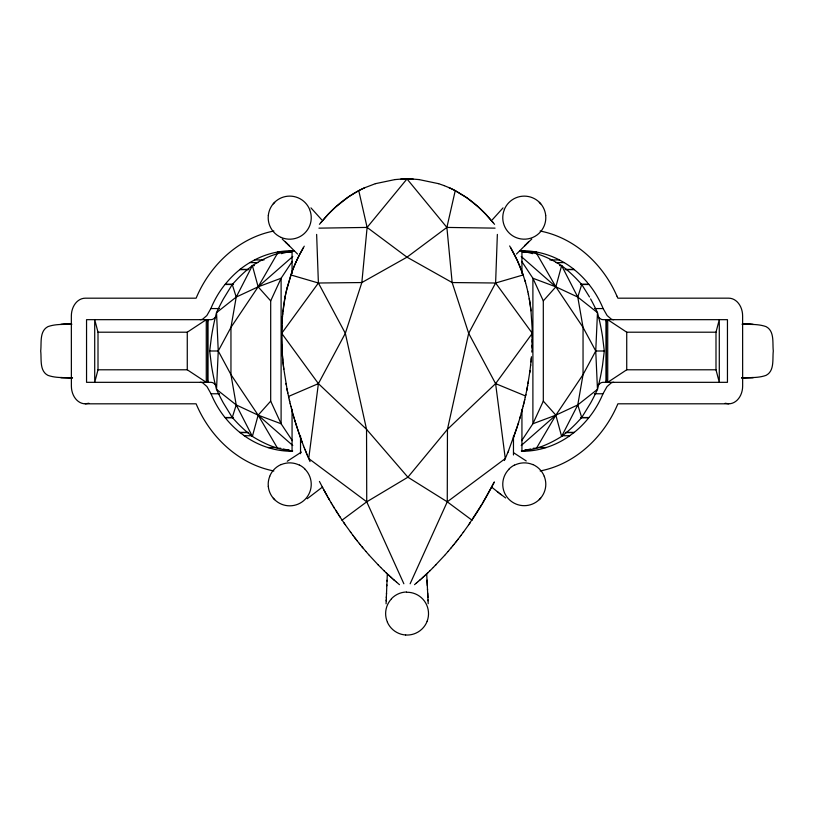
<?xml version="1.0" encoding="UTF-8"?>
<svg xmlns="http://www.w3.org/2000/svg" width="814" height="814" viewBox="0 0 814 814"><rect width="100%" height="100%" fill="white"/><g stroke="black" fill="none" stroke-linecap="round" stroke-linejoin="round"><path stroke-width="1.22" d="M292.318 440.669L281.105 423.758L270.686 401.129L270.696 300.875L281.105 278.246L292.318 261.325M281.705 332.997L281.776 342.674M531.969 349.094L532.244 330.118M410.134 583.76L447.262 501.821L447.456 429.324L468.671 333.323L495.604 283.007L497.364 234.412M281.685 335.287L281.715 331.715M532.315 337.261L532.315 336.274M281.705 332.356L281.776 329.151M532.295 339.235L532.234 342.185M281.736 331.074L281.756 330.118M281.756 329.792L281.797 328.51M281.786 328.836L281.837 327.228M281.817 327.869L281.909 325.305M281.848 326.902L282.041 322.67M532.142 345.146L532.061 347.12M386.487 594.047L386.853 584.9M386.335 597.679L386.518 593.162M386.823 585.734L387.047 580.28M386.192 600.936L386.375 596.774M387.016 581.094L387.332 573.504M386.07 603.825L386.233 600.01M292.602 251.038A111.66 72.212 -47.6 0 0 277.248 253.724A101.536 51.374 -51.4 0 0 252.381 265.567L247.639 269.393A90.456 36.854 -58.2 0 0 237.668 278.683L232.265 284.483L223.412 298.921A79.009 27.177 -69 0 0 216.524 312.627L218.254 350.997L216.524 389.367A78.999 27.177 69 0 0 223.372 403.001L232.265 417.511L237.668 423.311A90.456 36.854 58.2 0 0 247.639 432.6L252.381 436.396A102.218 52.137 50.6 0 0 277.543 448.219A109.921 69.027 47.3 0 0 292.694 450.966M521.306 450.966A109.921 69.027 -47.3 0 0 536.436 448.27A102.218 52.137 -50.6 0 0 561.619 436.436L566.361 432.6A90.456 36.854 -58.2 0 0 576.332 423.311L581.735 417.511L590.628 403.001A78.999 27.177 -69 0 0 597.476 389.367L595.746 350.997L597.476 312.637A79.009 27.177 69 0 0 590.588 298.921M281.97 324.013L282.132 321.133M531.898 350.325L531.796 352.055M282.061 322.273L282.234 319.607M282.153 320.747L282.285 318.844M282.255 319.22L282.397 317.307M282.316 318.457L282.662 314.245M531.461 356.736L531.003 361.915M282.427 316.921L282.489 316.147M531.359 357.977L531.186 359.941M282.59 315.008L282.733 313.482M375.396 183.679L364.733 187.739A82.936 64.876 -13.6 0 0 358.76 190.649L367.114 227.421L361.843 282.55L345.329 333.323L318.396 383.628L308.72 458.557L310.032 461.579M282.702 313.858L285.124 296.713M531.094 360.928L529.914 371.245M268.315 215.608L268.203 217.592A21.429 21.429 0 0 0 269.78 225.763A21.53 21.53 0 0 0 281.288 237.474M282.896 311.945L283.018 310.806A138.4 103.47 -81.1 0 1 284.768 298.616M530.586 365.842L530.687 364.865M209.697 350.997L211.447 336.833A75.865 23.484 -82.5 0 1 216.534 312.647L236.223 297.069L258.14 286.833L281.105 278.246L281.105 423.758L258.14 415.16L236.223 404.924L216.524 389.367A75.865 23.484 82.5 0 1 211.437 365.16L209.697 350.997L218.254 350.997L230.952 327.391L258.14 286.833L277.248 253.734M521.682 261.325L532.895 278.246L555.86 286.833L577.777 297.069L597.476 312.637A75.865 23.484 82.5 0 1 602.564 336.833L604.303 350.997L602.553 365.16A75.865 23.484 -82.5 0 1 597.466 389.357L577.777 404.924L555.86 415.16L532.895 423.758L521.682 440.669M527.594 385.867L529.985 370.746M529.721 372.71L529.853 371.733M207.458 322.069L207.855 319.668L207.855 382.326L207.458 379.924M606.542 379.924L606.145 382.326L606.145 319.668L606.542 322.069M528.449 381.003L528.032 383.435M254.467 265.598L252.381 265.598L236.223 297.069L230.952 327.391L230.952 374.603L236.223 404.924L252.381 436.396L258.14 415.16L270.686 401.129M543.314 401.129L532.895 423.758L532.895 278.246L543.304 300.875L543.314 401.129L555.86 415.16L561.619 436.396L577.777 404.924L583.048 374.603L583.048 327.391L577.777 297.069L561.619 265.598A101.536 51.374 51.4 0 0 536.762 253.765A111.66 72.212 47.6 0 0 521.398 251.038M284.839 298.229L285.724 293.701M527.411 386.833L527.686 385.378M527.228 387.8L527.503 386.345M526.861 389.733L527.33 387.311M285.195 296.347L286.559 289.947M527.136 388.278L526.668 390.689M526.76 390.211L525.661 395.502M285.887 292.948L290.985 274.613M525.864 394.546L525.264 397.313M525.559 395.98L495.604 383.628L468.671 333.323L452.157 282.55L446.886 227.421L455.24 190.649A82.936 64.876 13.6 0 0 449.267 187.739L444.179 185.633M525.356 396.866L524.236 401.74M524.552 400.407L524.755 399.521M524.45 400.854L523.809 403.5M286.64 289.591L286.996 288.105M523.921 403.062L523.382 405.26M523.595 404.385L523.158 406.145M287.098 287.718L292.246 271.113M523.27 405.708L522.476 408.791M98.006 369.79L94.709 382.326L94.709 319.668L98.006 332.204L98.006 369.79L187.271 369.79L206.278 382.326L206.278 319.668L187.271 332.204L98.006 332.204M522.588 408.353L521.774 411.426M715.994 332.204L719.291 319.668L719.291 382.326L715.994 369.79L715.994 332.204L626.729 332.204L607.722 319.668L607.722 382.326L626.729 369.79L715.994 369.79M522.008 410.541L521.286 413.176M543.304 300.875L555.86 286.833L561.619 265.598L559.533 265.598M521.53 412.301L519.79 418.416M520.299 416.676L520.044 417.551M519.922 417.989L518.477 422.771M518.61 422.344L517.796 424.939M232.265 417.511L236.223 404.924M518.213 423.636L517.246 426.668M577.777 297.069L581.735 284.483L576.332 278.693A90.456 36.854 58.2 0 0 566.361 269.393L561.619 265.598M513.441 437.84L517.521 425.803M516.961 427.533L508.435 450.956M291.107 274.257L292.775 269.709M292.389 270.747L293.325 268.325M292.918 269.353L294.749 264.865M293.467 267.959L295.268 263.665M508.608 450.539L507.722 452.726M507.905 452.279L505.28 458.557L447.262 501.821L407.895 477.208L366.544 429.324L318.396 383.628L281.695 333.323L318.396 283.007L316.636 234.412M294.902 264.509L295.574 262.973M295.421 263.319L295.879 262.291M295.655 262.79L296.184 261.609M296.031 261.945L296.337 261.263M296.418 261.08L296.815 260.246M296.652 260.582L296.968 259.9M296.896 260.063L297.609 258.547M580.708 417.511L589 417.511A95.614 74.807 90 0 0 602.981 393.773L607.02 386.589L611.273 382.865A9.778 7.652 -90 0 1 613.776 382.326M297.293 259.228L298.86 256.023M233.292 284.493L225 284.493A95.228 74.501 -90 0 0 210.857 308.567L206.868 315.547L202.686 319.149A9.778 7.652 -90 0 1 200.224 319.668M297.7 258.364L300.58 252.696M299.033 255.677L304.253 246.174M494.078 482.417L482.407 503.51M536.752 253.734L555.86 286.833L583.048 327.391L595.746 350.997L583.048 374.603L555.86 415.16L536.446 448.26L533.241 448.26M300.763 252.36L303.307 247.792M481.837 504.446L468.488 525.091M469.342 523.86L470.197 522.619M468.477 525.101L463.207 532.448M345.523 525.101L342.104 520.115L366.738 501.821L407.895 477.208L447.456 429.324L495.604 383.628L532.305 333.323L495.604 283.007L452.157 282.55L407 257.173L367.114 227.421L318.946 228.144M463.634 531.868L461.406 534.869M461.385 534.9L460.5 536.08M460.47 536.111L459.584 537.281M459.554 537.311L458.19 539.082M458.17 539.112L456.796 540.862M456.776 540.893L455.382 542.643M455.84 542.083L453.968 544.413M319.434 224.318L327.849 214.57L336.172 206.461A91.728 70.004 -41.6 0 1 347.771 197.344L354.202 193.213M453.947 544.434L451.567 547.334M452.991 545.604L453.469 545.024M367.114 227.421L407 178.938A92.308 72.202 13.6 0 1 413.186 179.1L419.017 179.579M320.848 222.588L328.581 213.868M451.078 547.914L451.546 547.354M451.068 547.934L448.148 551.383M273.321 203.836L274.674 202.381M540.679 498.219L539.326 499.674M448.138 551.393L444.668 555.362M492.368 219.709L503.042 207.885M444.658 555.372L433.313 567.439M328.744 213.706L330.779 211.62M435.409 565.313L435.928 564.774M516.463 254.06L528.591 241.951L524.562 245.869L525.915 244.546M233.526 284.269L225.224 284.269L226.618 282.56A112.627 88.105 -90 0 1 239.764 269.638L239.998 269.393A124.023 97.029 -90 0 1 249.806 262.596L254.589 259.931A124.023 97.029 -90 0 1 277.401 252.075A129.314 101.17 90 0 1 292.063 250.743L294.373 250.743M521.937 409.371L521.937 451.251A125.885 98.484 -90 0 0 546.163 447.537A122.863 96.123 -90 0 0 567.948 437.026L574.236 432.366A112.627 88.105 -90 0 0 587.393 419.444L588.776 417.724L580.474 417.724M433.292 567.46L430.107 570.604M330.942 211.467L333.028 209.432M597.944 385.012L600.874 382.865A9.778 7.652 -90 0 1 603.378 382.326L727.451 382.326L727.451 319.668L603.378 319.668A9.778 7.652 90 0 1 600.925 319.149L598.036 317.073M429.568 571.133L430.077 570.634M429.538 571.153L424.104 576.271M215.964 317.073L213.075 319.149A9.778 7.652 -90 0 1 210.623 319.668L86.549 319.668L86.549 382.326L210.623 382.326A9.778 7.652 90 0 1 213.126 382.865L216.056 385.012M333.191 209.279L335.164 207.438M427.37 573.239L427.91 572.72M527.207 243.305L531.776 239.062M426.271 574.267L426.821 573.748M424.623 575.793L425.173 575.284M421.337 578.785L424.074 576.302M422.965 577.319L423.524 576.811M335.327 207.285L348.992 196.51M421.856 578.316L420.217 579.782M419.648 580.27L420.177 579.812M270.696 300.875L258.14 286.833L292.775 256.481M521.225 445.512L555.86 415.16M419.617 580.301L418.528 581.257M418.488 581.288L417.399 582.234M417.358 582.254L416.259 583.2M416.229 583.221L414.519 584.666M321.459 487.83L307.183 498.758M495.054 228.144L446.886 227.421L407 257.173L361.843 282.55L318.396 283.007L290.863 274.959M349.175 196.388L358.76 190.649A84.137 67.023 -13.6 0 1 364.733 187.739M301.343 452.106L287.25 461.263M354.578 192.989L358.76 190.649M514.499 465.201L516.31 464.387A21.622 21.622 0 0 1 532.732 464.58M318.396 383.628L288.543 396.428M375.386 183.679L394.983 179.579M495.604 283.007L523.137 274.959L525.63 282.916M540.16 470.96C575.651 464.112 604.253 436.548 617.877 403.805L728.703 403.805A17.806 13.93 -90 0 0 742.653 386.029L742.622 315.964A17.806 13.93 -90 0 0 728.703 298.168L617.877 298.189L616.92 296.113M273.88 231.023C238.421 237.861 209.717 265.435 196.123 298.189L85.297 298.189A17.806 13.93 90 0 0 71.347 315.964L71.378 386.029A17.806 13.93 90 0 0 85.297 403.825L196.123 403.805C209.747 436.548 238.349 464.112 273.84 470.96M288.614 251.933L292.664 251.475M85.297 403.805L88.868 403.266M394.983 179.579L400.814 179.111A93.651 74.603 -13.6 0 1 407 178.938A93.651 74.603 13.6 0 1 413.197 179.1M71.988 377.818C63.93 377.452 55.637 378.144 47.904 375.346C39.245 370.838 41.677 358.954 40.7 350.997C41.667 343.009 39.235 331.196 47.904 326.648C55.576 323.87 63.807 324.542 71.815 324.176L60.745 324.43L71.601 324.216M742.012 377.818C750.07 377.452 758.363 378.144 766.096 375.346C774.755 370.838 772.323 358.954 773.3 350.997C772.333 343.009 774.765 331.196 766.096 326.648C758.536 323.911 750.427 324.511 742.541 324.226M62.698 324.43L71.459 324.226M519.627 250.743L521.937 250.743A129.314 101.17 -90 0 1 536.599 252.075A124.023 97.029 90 0 1 559.411 259.931L564.194 262.596A124.023 97.029 90 0 1 574.002 269.393L574.236 269.627A112.627 88.105 90 0 1 587.393 282.55L587.555 282.773M290.405 251.648L290.995 251.648A124.023 97.029 90 0 0 289.235 251.923M525.386 251.933L523.005 251.648A124.023 97.029 -90 0 1 524.765 251.923M277.401 252.075L286.172 252.075M527.828 252.075L536.599 252.075M254.589 259.931L264.051 259.931M549.949 259.931L559.411 259.931M249.806 262.596L257.896 262.596M556.104 262.596L564.194 262.596M239.998 269.393L248.565 269.393M565.435 269.393L574.002 269.393M239.764 269.627L248.769 269.627M565.231 269.627L574.236 269.627M580.474 284.269L588.776 284.269L588.257 283.618M580.708 284.493L589 284.493A95.228 74.501 90 0 1 603.143 308.567L607.132 315.547L611.314 319.149A9.778 7.652 90 0 0 613.776 319.668M210.857 308.567L219.393 308.567M594.607 308.567L603.143 308.567M595.746 350.997L604.303 350.997M200.224 382.326A9.778 7.652 90 0 1 202.727 382.865L206.98 386.589L211.019 393.773L219.556 393.773M594.444 393.773L602.981 393.773M233.292 417.511L225 417.511A95.614 74.807 -90 0 1 211.019 393.773M233.526 417.724L225.224 417.724L226.618 419.434A112.627 88.105 90 0 0 239.764 432.356L246.062 437.006A122.863 96.123 90 0 0 267.837 447.517A125.885 98.484 90 0 0 292.063 451.251L292.063 409.371M239.764 432.366L248.301 432.366M565.699 432.366L574.236 432.366M239.998 432.6L248.565 432.6M565.435 432.6L574.002 432.6M244.21 435.734L252.513 435.734M561.487 435.734L569.79 435.734M267.837 447.537L277.065 447.537M536.935 447.537L546.163 447.537M280.759 448.26L277.554 448.26L258.14 415.16L230.952 374.603L218.254 350.997M742.399 324.216L753.255 324.43L742.093 324.176L751.322 324.43M405.667 634.991L407.651 635.032A21.388 21.388 0 0 0 415.852 633.17A21.53 21.53 0 0 0 427.167 621.245M521.336 251.475L523.595 251.648M419.017 179.579L438.614 183.679M725.132 403.266L728.703 403.805M540.12 231.023C574.694 237.719 603.103 264.153 616.859 295.97M438.604 183.679L444.19 185.633M448.901 187.576L449.257 187.739A84.137 67.023 13.6 0 1 455.24 190.649L464.825 196.388M299.501 465.201L297.69 464.387A21.622 21.622 0 0 0 281.268 464.58M455.24 190.649L467.195 198.026L478.673 207.285M526.241 460.958L513.624 452.747M465.008 196.51L466.29 197.395A91.728 70.004 41.6 0 1 477.828 206.461L486.151 214.57L494.566 224.318M505.636 497.964L499.827 493.599M447.262 501.821L471.896 520.115M403.866 583.76L366.738 501.821L308.72 458.557L307.773 456.318M491.727 487.189L498.799 492.796M497.344 491.676L501.312 494.749M399.481 584.666L396.601 582.234M396.642 582.254L395.472 581.257M395.512 581.288L394.352 580.27M521.225 256.481L555.86 286.833M258.14 415.16L292.775 445.512M393.783 579.782L394.383 580.301M393.823 579.812L389.896 576.271M392.144 578.316L392.704 578.815M390.445 576.78L390.995 577.279M282.224 239.062L289.438 245.869L285.409 241.951L286.793 243.305M478.836 207.438L480.809 209.279M384.432 571.133L389.926 576.302M389.336 575.763L388.237 574.745M386.06 572.69L386.599 573.209M480.972 209.432L483.058 211.467M383.893 570.604L384.462 571.153M383.923 570.634L380.687 567.439M539.326 202.381L540.679 203.836M274.674 499.674L273.321 498.219M288.085 244.546L297.537 254.06M483.221 211.62L485.256 213.706M380.708 567.46L378.052 564.753M378.072 564.774L369.332 555.362M485.419 213.868L493.152 222.588M310.958 207.885L321.632 219.709M369.342 555.372L365.852 551.383M365.862 551.393L362.922 547.914M362.932 547.934L360.51 544.993M361.965 546.774L362.454 547.354M446.886 227.421L407 178.938A92.308 72.202 -13.6 0 0 400.814 179.1M360.032 544.413L360.531 545.024M360.053 544.434L358.618 542.643M358.638 542.673L357.204 540.862M357.224 540.893L355.81 539.082M354.416 537.281L355.83 539.112M354.884 537.881L355.342 538.481M354.446 537.311L353.5 536.08M353.53 536.111L352.594 534.869M352.615 534.9L345.512 525.091M350.366 531.868L350.814 532.478M343.803 522.619L344.658 523.86M341.799 519.658L342.104 520.115L339.397 516.025M339.998 516.941L338.807 515.12M339.102 515.567L337.189 512.596M337.922 513.736L336.894 512.128M336.599 511.67L337.037 512.352M336.162 510.968L336.742 511.894M336.314 511.212L335.582 510.042M581.735 284.483L589.509 296.988M335.592 510.052L334.289 507.967M334.005 507.498L334.432 508.19M333.72 507.03L334.147 507.722M333.292 506.318L333.862 507.254M332.305 504.69L333.435 506.562M332.438 504.914L331.461 503.286M331.186 502.818L331.593 503.51M331.318 503.042L329.243 499.511M328.968 499.033L329.375 499.735M510.693 247.792L517.582 261.08L523.137 274.959A107.743 75.397 61.4 0 0 517.531 260.968A114.53 80.138 61.4 0 0 509.635 245.95M328.561 498.31L329.1 499.267M328.693 498.555L326.404 494.505M328.011 497.364L328.429 498.087M327.472 496.418L325.865 493.549M324.277 490.659L326.129 494.027M325.071 492.104L325.6 493.06M324.806 491.625L323.758 489.692M324.023 490.181L322.202 486.792M318.396 283.007L345.329 333.323L366.544 429.324L366.738 501.821M322.72 487.759L319.424 481.43M307.957 456.766L307.02 454.527M307.204 454.975L304.222 447.598M306.278 452.726L306.654 453.632M305.565 450.956L305.911 451.831M304.894 449.277L305.219 450.122M304.385 448.015L303.408 445.492M303.571 445.909L301.963 441.676M302.279 442.521L301.333 439.977M301.648 440.822L300.712 438.268M301.027 439.122L295.523 422.771M300.559 437.84L298.758 432.702M298.178 430.982L298.463 431.847M297.598 429.263L297.883 430.128M297.314 428.398L295.93 424.074M577.777 404.924L581.735 417.511M232.265 284.483L236.223 297.069M295.787 423.636L294.994 421.031M295.258 421.906L294.21 418.416M524.765 280.006L525.203 281.471M294.597 419.729L294.861 420.604M294.342 418.854L293.823 417.114M293.956 417.551L293.447 415.801M292.959 414.051L293.579 416.239M293.325 415.364L292.226 411.426M525.63 282.936L526.617 286.599M290.842 406.145L292.348 411.864M252.381 265.598L258.14 286.833M291.88 410.103L292.114 410.989M291.412 408.353L291.646 409.228M526.627 286.62L527.869 291.819M290.954 406.593L290.191 403.5M290.293 403.948L289.55 400.854M289.764 401.74L289.346 399.969M289.448 400.407L288.736 397.313M288.838 397.751L287.729 392.623M527.869 291.829L529.232 298.606A138.4 103.47 81.1 0 1 530.982 310.795L532.244 330.118M287.525 391.656L287.83 393.101M528.357 294.088L528.51 294.841M287.332 390.689L287.627 392.134M287.139 389.733L287.434 391.178M286.955 388.766L287.24 390.211M287.047 389.245L283.71 368.304M286.223 384.89L285.968 383.435M495.604 383.628L505.28 458.557M283.832 369.281L283.587 367.318M283.252 364.367L283.648 367.806M283.537 366.829L282.997 361.915M283.099 362.891L283.201 363.878M283.048 362.403L282.763 359.452M269.78 476.292A21.429 21.429 0 0 0 268.203 484.472L268.315 486.457M545.685 215.608L545.797 217.592A21.429 21.429 0 0 1 544.22 225.763A21.551 21.551 0 0 1 532.732 237.464A21.622 21.622 0 0 1 516.31 237.668L514.499 236.854A21.551 21.551 0 0 1 509.238 233.079A21.449 21.449 0 0 1 504.314 209.707M282.855 360.439L282.682 358.465M282.6 357.478L282.723 358.954M282.539 356.736L282.641 357.977M282.499 356.247L282.56 356.99M282.458 355.749L282.519 356.491M282.478 356.003L282.387 354.762M282.407 355.016L282.285 353.286M282.295 353.541L282.153 351.312M282.214 352.299L282.122 350.824M282.143 351.068L281.878 345.635M426.699 573.829L427.523 589.896M427.309 585.571L427.035 580.138M427.686 593.03L428.062 600.793M427.482 589.061L427.91 597.527M282.031 349.094L281.939 347.12M428.022 599.898L428.205 603.693M281.919 346.622L281.837 344.648M281.756 341.697L281.858 345.146M281.786 343.172L281.817 344.159M281.746 341.198L281.685 335.775M532.315 334.3L532.315 335.287M626.729 332.204L626.729 369.79M606.42 321.316L606.42 380.677M521.937 250.743L521.937 273.585M513.471 435.948L513.471 454.965M300.529 435.948L300.529 453.693M292.063 250.743L292.063 273.585M207.58 321.316L207.58 380.677M187.271 332.204L187.271 369.79M405.647 634.991A21.53 21.53 0 0 1 387.423 622.303M391.412 598.748A21.53 21.53 0 0 1 406.512 591.992M406.542 592.256A21.388 21.388 0 0 1 426.658 604.924A21.469 21.469 0 0 1 427.147 621.235M387.484 622.303A21.469 21.469 0 0 1 391.453 598.88M304.762 468.976A21.449 21.449 0 0 1 309.686 492.358A21.53 21.53 0 0 1 268.294 486.416M269.78 476.139A21.53 21.53 0 0 1 281.278 464.448M299.491 465.059A21.53 21.53 0 0 1 304.751 468.833M509.238 468.976A21.449 21.449 0 0 0 504.314 492.358A21.571 21.571 0 0 0 545.685 486.457L545.797 484.472A21.429 21.429 0 0 0 544.22 476.292M509.177 468.854A21.571 21.571 0 0 1 514.448 465.069M532.692 464.458A21.571 21.571 0 0 1 544.21 476.17M505.24 458.536A274.511 199.806 -61.5 0 1 504.385 460.521M494.322 481.908A274.511 199.806 -61.5 0 1 471.927 520.136M529.232 298.606A130.545 92.043 81.1 0 1 530.982 310.806M289.458 450.132A125.885 98.484 -90 0 1 287.2 449.715M288.705 251.913A129.314 101.17 -90 0 1 292.358 251.363M281.41 253.653A108.282 73.056 41.1 0 1 292.857 251.302M288.522 450.101A107.295 73.321 -39.9 0 1 283.303 448.982M521.143 251.302A108.282 73.056 -41.1 0 1 532.59 253.653M530.697 448.982A107.295 73.321 39.9 0 1 525.478 450.101M526.8 449.715A125.885 98.484 90 0 1 524.542 450.132M521.642 251.363A129.314 101.17 90 0 1 525.295 251.913M504.314 209.554A21.551 21.551 0 0 1 545.716 215.496M309.686 209.707A21.449 21.449 0 0 1 304.762 233.089A21.53 21.53 0 0 1 299.501 236.854L297.69 237.668A21.622 21.622 0 0 1 281.268 237.485M268.305 215.507A21.53 21.53 0 0 1 309.686 209.564M753.326 377.564L741.534 377.788L753.326 377.564M72.548 377.798L60.674 377.564L72.466 377.788"/></g></svg>
